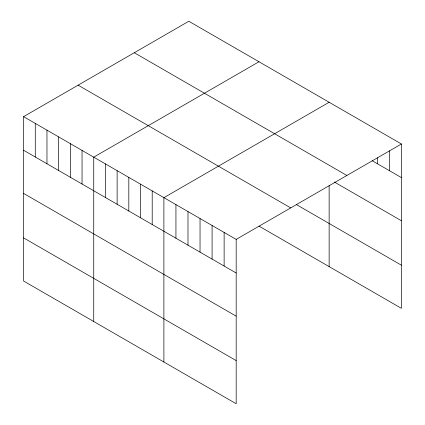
<?xml version="1.0" encoding="UTF-8"?>
<svg xmlns="http://www.w3.org/2000/svg" width="425" height="425" viewBox="0 0 425 425"><rect width="100%" height="100%" fill="white"/><g stroke="black" fill="none" stroke-linecap="round" stroke-linejoin="round"><path stroke-width="0.64" d="M23.582 116.652L236.178 239.392L236.178 403.75L23.582 281.01L23.582 116.652L188.822 21.25L401.418 143.99L401.418 308.348L258.979 226.111M258.979 61.752L93.739 157.16L93.739 321.513M329.136 102.26L163.896 197.662L163.896 362.015M236.178 239.392L401.418 143.99M372.162 160.714L401.418 177.602M134.295 52.732L346.89 175.477M334.3 181.996L401.418 220.75M296.283 204.505L401.418 265.2M78.11 85.17L290.705 207.91M23.582 150.264L236.178 273.004M23.582 193.407L236.178 316.152M23.582 237.862L236.178 360.602M389.374 150.875L389.374 170.648M377.326 157.76L377.326 163.694M329.136 185.459L329.136 266.613M224.129 232.438L224.129 266.05M212.086 225.484L212.086 259.096M200.037 218.53L200.037 252.142M187.988 211.57L187.988 245.183M175.939 204.616L175.939 238.228M152.203 190.91L152.203 224.522M140.51 184.158L140.51 217.77M128.817 177.411L128.817 211.023M117.125 170.659L117.125 204.271M105.432 163.907L105.432 197.519M82.046 150.407L82.046 184.02M70.353 143.655L70.353 177.268M58.661 136.903L58.661 170.515M46.968 130.156L46.968 163.763M35.275 123.404L35.275 157.016"/></g></svg>
